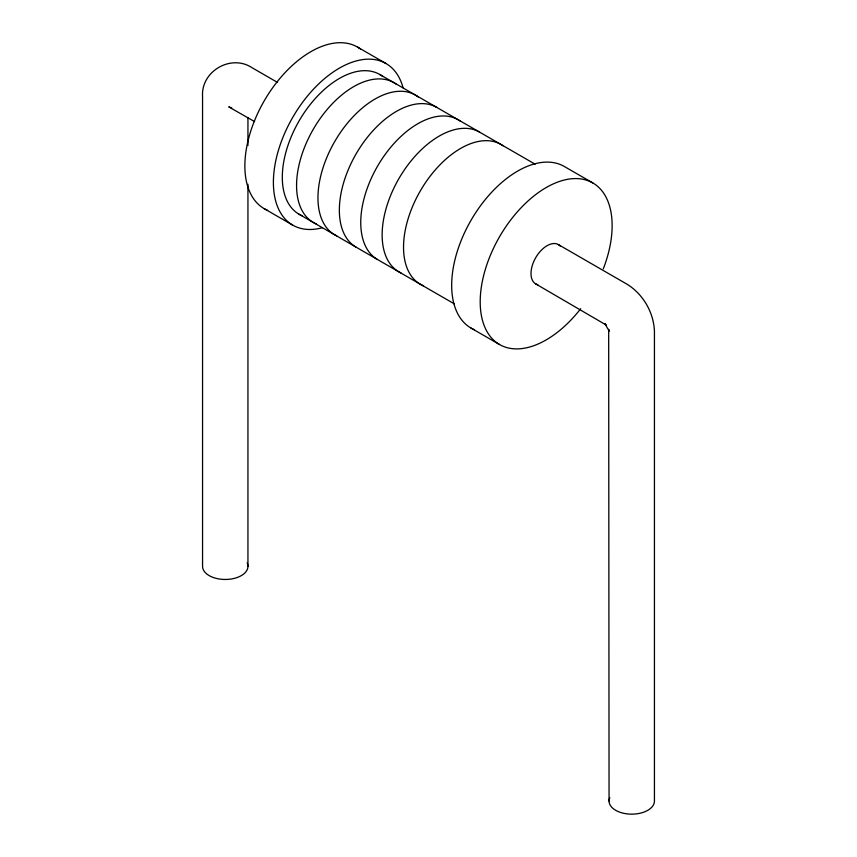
<?xml version="1.0" encoding="UTF-8"?>
<svg xmlns="http://www.w3.org/2000/svg" width="857" height="857" viewBox="0 0 857 857"><rect width="100%" height="100%" fill="white"/><g stroke="black" fill="none" stroke-linecap="round" stroke-linejoin="round"><path stroke-width="1.29" d="M231.733 107.864L228.744 106.879L254.625 121.619M357.476 47.071L386.004 63.536M592.819 182.937L564.292 166.472A93.295 53.862 -60 0 0 469.368 223.216A93.295 53.862 -60 0 0 474.435 329.763M379.694 74.452L535.164 164.212M277.582 82.465L252.269 67.853C231.176 53.659 200.817 71.174 202.563 96.552L202.563 566.359A22.689 13.101 0 0 0 228.219 579.353A22.689 13.101 0 0 0 247.17 562.974M558.389 244.588L627.42 284.438C643.264 294.444 653.698 312.516 654.437 331.241L654.437 801.049A22.689 13.101 0 0 1 628.781 814.043A22.689 13.101 0 0 1 609.83 797.653M535.7 283.892L606.145 324.996L604.871 323.657L609.198 331.156L608.674 329.377L609.059 801.049M299.018 214.207L454.478 303.956M264.181 208.647L292.708 225.123M470.996 328.049L499.524 344.525M247.941 117.452L247.941 145.508M247.941 184.255L247.941 566.359M322.286 227.758A93.295 53.862 -60 0 1 292.708 117.398A93.295 53.862 -60 0 1 403.079 87.821M302.296 215.814A80.687 46.578 -60 0 1 299.018 121.041A80.687 46.578 -60 0 1 382.725 76.487M267.62 210.361A93.295 53.862 -60 0 1 264.181 100.933A93.295 53.862 -60 0 1 360.668 49.181M316.554 224.041A80.687 46.578 -60 0 1 312.751 130.189A80.687 46.578 -60 0 1 396.009 83.997M537.842 284.728A22.689 13.101 -60 0 1 535.7 257.689A22.689 13.101 -60 0 1 560.189 246.023M580.703 308.691A93.295 53.862 -60 0 1 481.42 315.697A93.295 53.862 -60 0 1 557.029 182.327A93.295 53.862 -60 0 1 603.296 268.83M423.529 285.81A80.687 46.578 -60 0 1 419.726 191.947A80.687 46.578 -60 0 1 502.973 145.754M336.822 235.911A80.687 46.578 -60 0 1 335.205 140.709A80.687 46.578 -60 0 1 418.387 97.077M356.062 247.137A80.687 46.578 -60 0 1 356.062 153.971A80.687 46.578 -60 0 1 436.749 107.393M377.466 259.489A80.687 46.578 -60 0 1 378.526 164.512A80.687 46.578 -60 0 1 460.188 121.051M401.012 272.965A80.687 46.578 -60 0 1 397.819 180.506A80.687 46.578 -60 0 1 479.534 132.096"/></g></svg>
